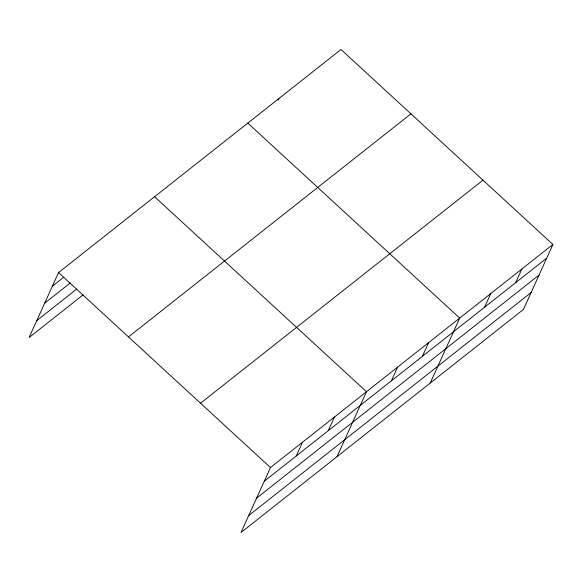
<?xml version="1.0" encoding="UTF-8"?>
<svg xmlns="http://www.w3.org/2000/svg" width="582" height="582" viewBox="0 0 582 582"><rect width="100%" height="100%" fill="white"/><g stroke="black" fill="none" stroke-linecap="round" stroke-linejoin="round"><path stroke-width="0.87" d="M552.9 244.491L270.463 467.564L240.999 532.501L523.444 309.428L552.9 244.491L341.001 49.499L58.556 272.572L29.1 337.509L83.161 294.812M278.131 100.184L278.858 98.576M296.274 455.946L302.473 442.284M328.284 430.665L334.483 416.996M337.029 456.659L366.493 391.715L154.586 196.723M391.359 380.846L397.557 367.177M422.43 356.308L428.628 342.638M430.236 383.043L459.693 318.099L247.794 123.108M484.566 307.231L490.764 293.568M515.63 282.692L521.828 269.03M52.358 286.235L63.744 277.25M44.683 303.157L70.291 282.932M36.775 320.587L76.613 289.13M128.484 336.92L410.928 113.846M200.535 403.217L482.973 180.144M264.264 481.227L546.702 258.153M256.589 498.148L539.027 275.075M248.681 515.587L531.119 292.513M58.556 272.572L270.463 467.564"/></g></svg>
